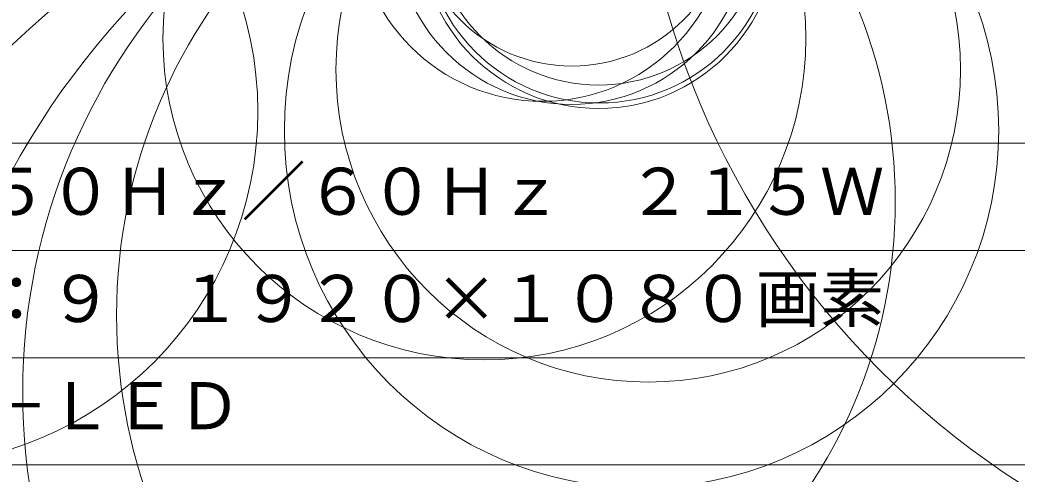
# Model space of a CAD drawing. Units: millimetres, scale not verified. Extents: x -5134 to 5624, y -10743 to 149.
# Drawn here: x 2.66 to 49.19, y -21.93 to -0.76 of the extents above; entities that cross this region are included whole.
import ezdxf
from ezdxf.enums import TextEntityAlignment as Align

# ---------------------------------------------------------------- set-up
doc = ezdxf.new("R2010")
doc.units = ezdxf.units.MM
doc.header["$LTSCALE"] = 0.125
doc.layers.add('0-2_MOJI1', color=7, linetype='Continuous')
doc.layers.add('0-3_WAKU', color=1, linetype='Continuous', lineweight=18)
doc.layers.add('0-6_GAIKEI', color=1, linetype='Continuous', lineweight=18)
doc.styles.add('ＭＳ ゴシック', font='')
doc.styles.get('ＭＳ ゴシック').set_extended_font_data('MS Gothic')

msp = doc.modelspace()

# ---------------------------------------------------------------- linework, layer by layer
at = {"layer": '0-3_WAKU', "color": 4}
msp.add_line((-62.4976, -6.507), (62.5024, -6.507), dxfattribs=at)
at = {"layer": '0-3_WAKU'}
for p, q in [((62.5024, -11.507), (-62.4976, -11.507)), ((62.5024, -16.507), (-62.4976, -16.507)), ((62.5024, -21.507), (-62.4976, -21.507))]:
    msp.add_line(p, q, dxfattribs=at)
at = {"layer": '0-6_GAIKEI'}
for centre, radius in [((70.3648, 10.527), 39.0327), ((245.0567, -5364.2393), 5379.2317), ((19.4891, -9.2248), 24.0166), ((24.3324, -1.6167), 14.9977), ((27.0407, 4.1356), 8.6895), ((39.8658, -68.5165), 80.4825), ((35.1526, -25.7262), 37.4334), ((28.398, 3.5436), 8.2406), ((29.7016, 3.5776), 8.2068), ((31.9774, -3.0763), 14.5681), ((31.0374, -66.4986), 77.2542), ((34.1267, -35.2853), 46.1049), ((31.6536, -18.1099), 28.8615), ((32.4927, -14.524), 25.3206), ((31.6658, -5.9128), 16.6645)]:
    msp.add_circle(centre, radius, dxfattribs=at)
at = {"layer": '0-6_GAIKEI', "color": 7}
for centre, radius in [((28.4182, 4.4485), 7.359), ((29.6685, 3.4586), 8.349), ((29.6613, 4.0069), 7.801), ((-2.7595, -5.0267), 16.5214)]:
    msp.add_circle(centre, radius, dxfattribs=at)

# ---------------------------------------------------------------- texts
at = {"layer": '0-2_MOJI1', "style": 'ＭＳ ゴシック'}
for s, p in [('ＡＣ１００Ｖ\u3000５０Ｈｚ／６０Ｈｚ\u3000２１５Ｗ', (-19.9976, -10.507)), ('６５Ｖ型\u3000１６：９\u3000１９２０×１０８０画素', (-19.9976, -15.507)), ('ＶＡパネル\u3000Ｅ－ＬＥＤ', (-19.9976, -20.507))]:
    msp.add_text(s, height=2.199, dxfattribs=at).set_placement(p, align=Align.BOTTOM_LEFT)

doc.saveas('drawing.dxf')
